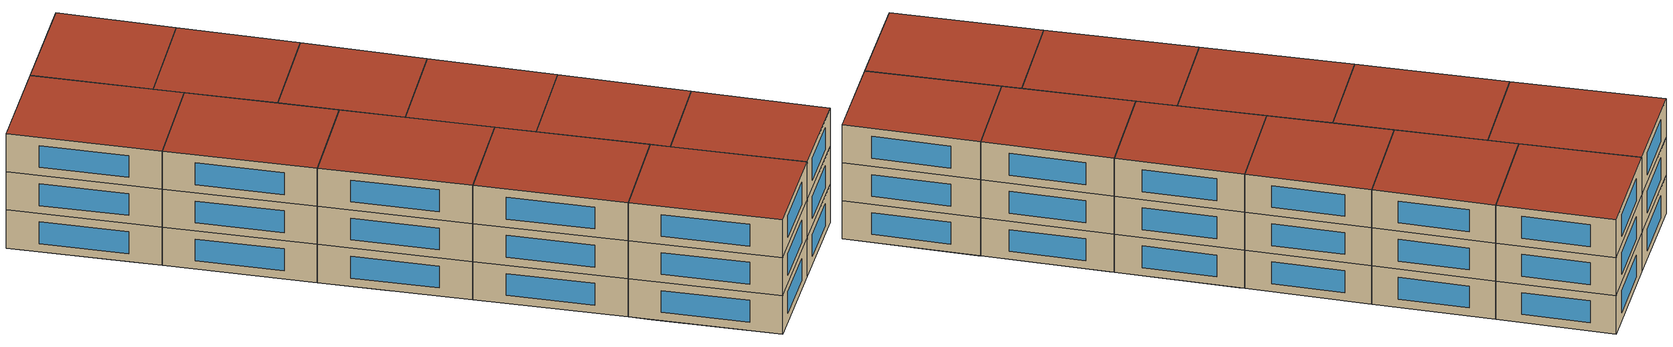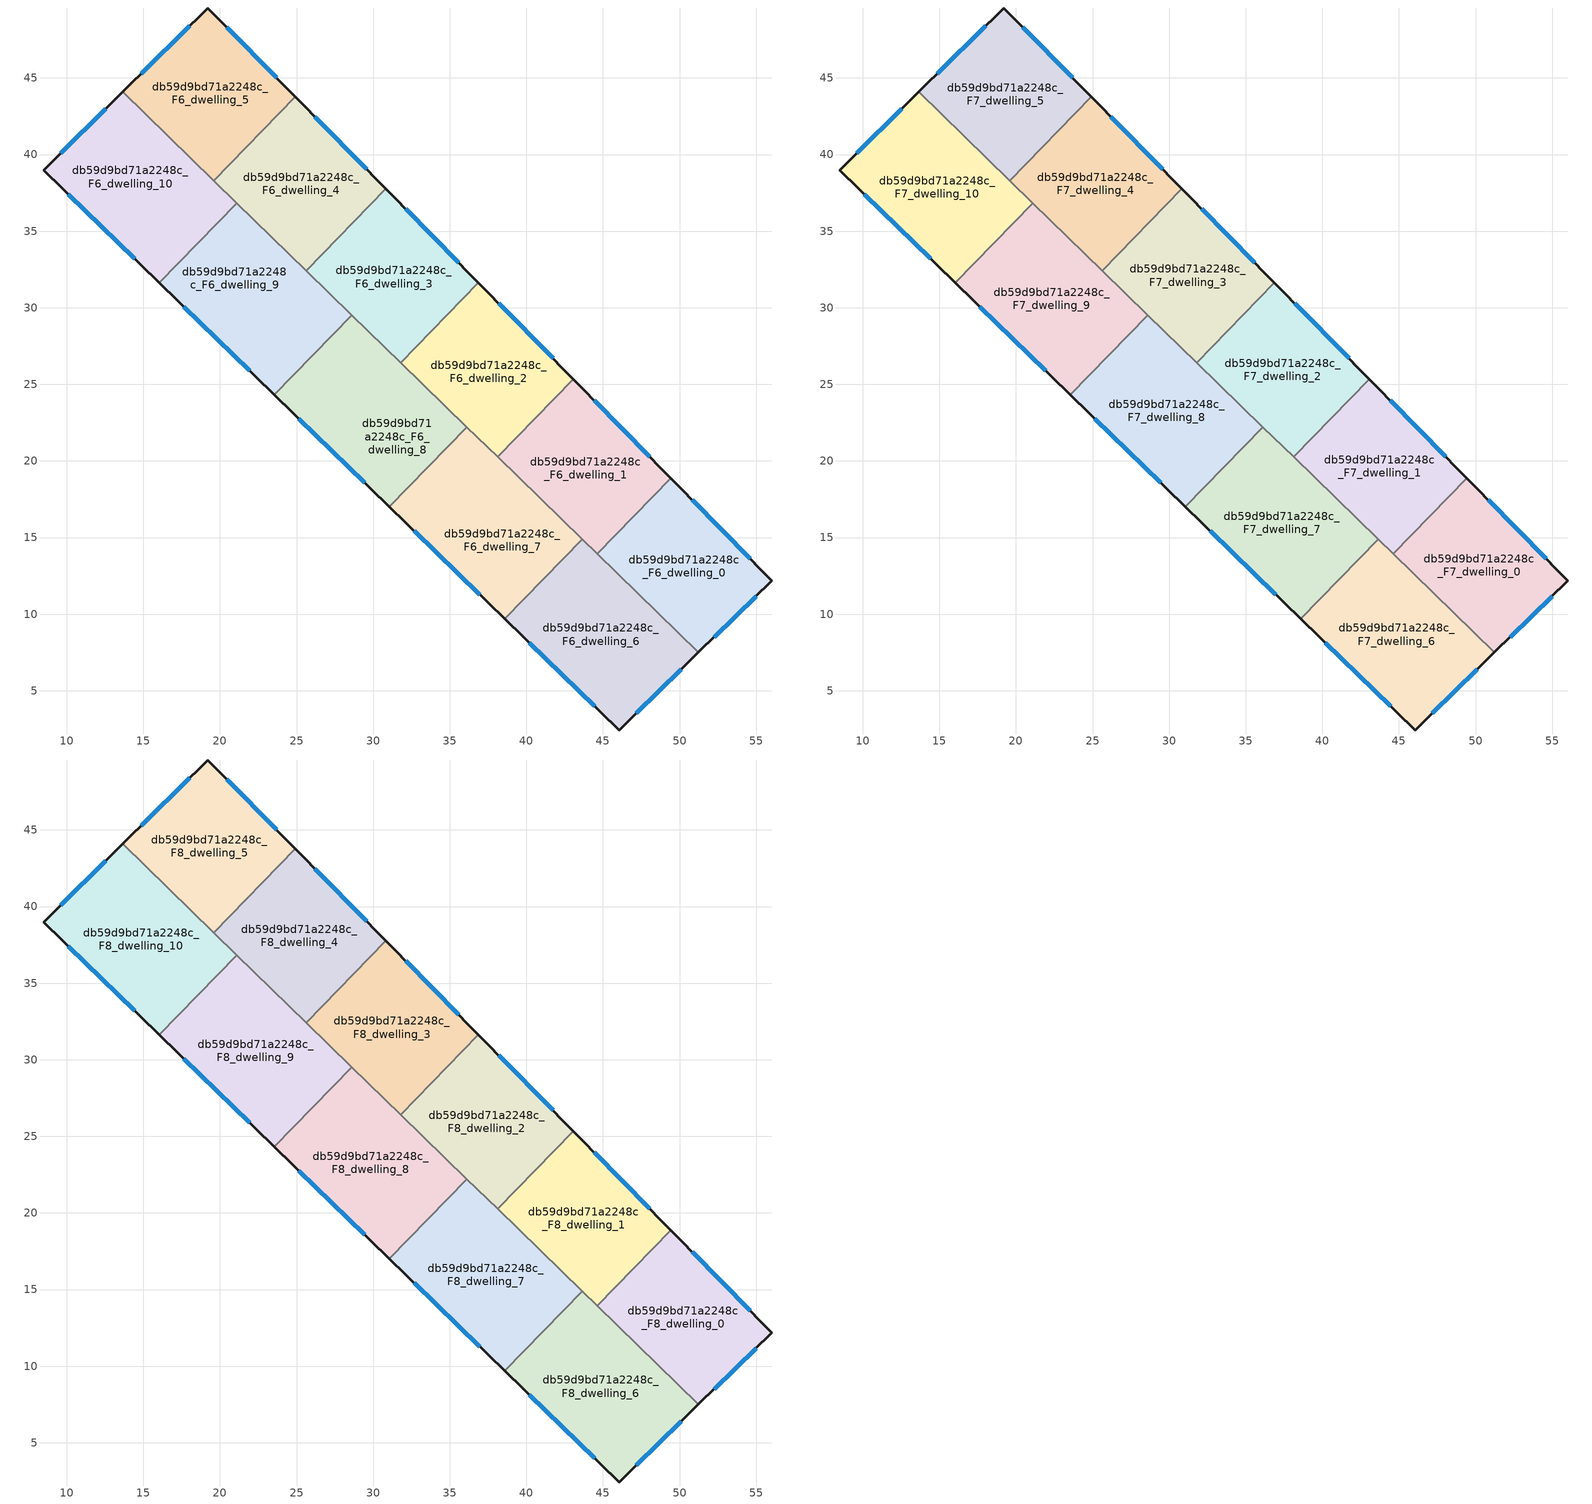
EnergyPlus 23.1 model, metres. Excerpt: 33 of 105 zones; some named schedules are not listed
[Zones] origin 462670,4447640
db59d9bd71a2248c_F6_dwelling_0
 floor to db59d9bd71a2248c_F5_dwelling_1 (EU_floor_Construction): 49.57,18.74 56.03,12.19 51.23,7.5 44.76,13.8 z18
 floor to db59d9bd71a2248c_F5_dwelling_3 (EU_floor_Construction): 49.43,18.89 49.57,18.74 44.76,13.8 44.62,13.94 z18
 wall outside (EU_wall_Construction): 51.23,7.5 56.03,12.19 49.43,18.89 z18:21
 wall to db59d9bd71a2248c_F6_dwelling_1 (EU_wall_Construction): 49.43,18.89 44.62,13.94 z18:21
 wall to db59d9bd71a2248c_F6_dwelling_6 (EU_wall_Construction): 44.62,13.94 51.23,7.5 z18:21
 window (EU_Window_Construction): 52.26,8.5 55,11.19 / 54.62,13.62 50.85,17.45 z18.64:20.36
db59d9bd71a2248c_F6_dwelling_1
 floor to db59d9bd71a2248c_F5_dwelling_3 (EU_floor_Construction): 43.32,25.09 49.43,18.89 44.62,13.94 38.38,20.02 z18
 floor to db59d9bd71a2248c_F5_dwelling_5 (EU_floor_Construction): 43.07,25.34 43.32,25.09 38.38,20.02 38.13,20.26 z18
 wall outside (EU_wall_Construction): 49.43,18.89 43.07,25.34 z18:21
 wall to db59d9bd71a2248c_F6_dwelling_2 (EU_wall_Construction): 43.07,25.34 38.13,20.26 z18:21
 wall to db59d9bd71a2248c_F6_dwelling_7 (EU_wall_Construction): 38.13,20.26 43.64,14.89 z18:21
 wall to db59d9bd71a2248c_F6_dwelling_6 (EU_wall_Construction): 43.64,14.89 44.62,13.94 z18:21
 window (EU_Window_Construction): 48.07,20.27 44.44,23.96 z18.64:20.36
db59d9bd71a2248c_F6_dwelling_10
 floor to db59d9bd71a2248c_F5_dwelling_10 (EU_floor_Construction): 19.73,38.18 14.66,32.97 8.49,38.97 13.67,44.09 z18
 floor to db59d9bd71a2248c_F5_dwelling_8 (EU_floor_Construction): 21.11,36.83 16.04,31.63 14.66,32.97 19.73,38.18 z18
 wall outside (EU_wall_Construction): 13.67,44.09 8.49,38.97 16.04,31.63 z18:21
 wall to db59d9bd71a2248c_F6_dwelling_9 (EU_wall_Construction): 16.04,31.63 21.11,36.83 z18:21
 wall to db59d9bd71a2248c_F6_dwelling_5 (EU_wall_Construction): 19.61,38.3 13.67,44.09 z18:21
 wall to db59d9bd71a2248c_F6_dwelling_4 (EU_wall_Construction): 21.11,36.84 19.61,38.3 z18:21
 window (EU_Window_Construction): 10.11,37.4 14.43,33.2 / 12.56,42.99 9.6,40.07 z18.64:20.36
db59d9bd71a2248c_F6_dwelling_2
 floor to db59d9bd71a2248c_F5_dwelling_5 (EU_floor_Construction): 37.15,31.35 43.07,25.34 38.13,20.26 32.09,26.15 z18
 floor adiabatic (EU_floor_Construction): 36.88,31.63 37.15,31.35 32.09,26.15 31.8,26.42 z18
 wall outside (EU_wall_Construction): 43.07,25.34 36.88,31.63 z18:21
 wall to db59d9bd71a2248c_F6_dwelling_3 (EU_wall_Construction): 36.88,31.63 31.8,26.42 z18:21
 wall to db59d9bd71a2248c_F6_dwelling_8 (EU_wall_Construction): 31.8,26.42 36.13,22.21 z18:21
 wall to db59d9bd71a2248c_F6_dwelling_7 (EU_wall_Construction): 36.13,22.21 38.13,20.26 z18:21
 window (EU_Window_Construction): 41.75,26.69 38.2,30.29 z18.64:20.36
db59d9bd71a2248c_F6_dwelling_3
 floor to db59d9bd71a2248c_F5_dwelling_7 (EU_floor_Construction): 31.07,37.53 36.88,31.63 31.84,26.46 25.91,32.24 z18
 floor to db59d9bd71a2248c_F5_dwelling_8 (EU_floor_Construction): 25.97,32.3 25.87,32.2 25.63,32.43 25.73,32.53 z18
 floor adiabatic (EU_floor_Construction): 31.07,37.53 25.91,32.24 31.84,26.46 31.8,26.42 25.87,32.2 25.97,32.3 25.73,32.53 30.83,37.77 z18
 wall outside (EU_wall_Construction): 36.88,31.63 30.83,37.77 z18:21
 wall to db59d9bd71a2248c_F6_dwelling_4 (EU_wall_Construction): 30.83,37.77 25.63,32.43 z18:21
 wall to db59d9bd71a2248c_F6_dwelling_9 (EU_wall_Construction): 25.63,32.43 28.62,29.53 z18:21
 wall to db59d9bd71a2248c_F6_dwelling_8 (EU_wall_Construction): 28.62,29.53 31.8,26.42 z18:21
 window (EU_Window_Construction): 35.58,32.95 32.13,36.46 z18.64:20.36
db59d9bd71a2248c_F6_dwelling_4
 floor to db59d9bd71a2248c_F5_dwelling_9 (EU_floor_Construction): 25.05,43.64 30.83,37.77 25.73,32.53 19.83,38.28 z18
 floor to db59d9bd71a2248c_F5_dwelling_11 (EU_floor_Construction): 24.93,43.76 25.05,43.64 19.84,38.29 19.72,38.41 z18
 floor to db59d9bd71a2248c_F5_dwelling_10 (EU_floor_Construction): 19.84,38.29 19.83,38.27 19.73,38.18 19.61,38.3 19.72,38.41 z18
 floor to db59d9bd71a2248c_F5_dwelling_8 (EU_floor_Construction): 25.73,32.53 25.63,32.43 19.73,38.18 19.83,38.27 z18
 wall outside (EU_wall_Construction): 30.83,37.77 24.93,43.76 z18:21
 wall to db59d9bd71a2248c_F6_dwelling_5 (EU_wall_Construction): 24.93,43.76 19.61,38.3 z18:21
 wall to db59d9bd71a2248c_F6_dwelling_9 (EU_wall_Construction): 21.11,36.84 25.63,32.43 z18:21
 window (EU_Window_Construction): 29.57,39.05 26.19,42.48 z18.64:20.36
db59d9bd71a2248c_F6_dwelling_5
 floor to db59d9bd71a2248c_F5_dwelling_11 (EU_floor_Construction): 19.21,49.57 24.93,43.76 19.72,38.41 13.78,44.2 z18
 floor to db59d9bd71a2248c_F5_dwelling_10 (EU_floor_Construction): 19.72,38.41 19.61,38.3 13.67,44.09 13.78,44.2 z18
 wall outside (EU_wall_Construction): 24.93,43.76 19.21,49.57 13.67,44.09 z18:21
 window (EU_Window_Construction): 18.02,48.39 14.85,45.26 / 23.71,45.01 20.44,48.32 z18.64:20.36
db59d9bd71a2248c_F6_dwelling_6
 floor to db59d9bd71a2248c_F5_dwelling_2 (EU_floor_Construction): 44.67,13.71 39.71,8.61 38.59,9.7 43.55,14.8 z18
 floor to db59d9bd71a2248c_F5_dwelling_3 (EU_floor_Construction): 44.76,13.8 44.67,13.71 43.55,14.8 43.64,14.89 z18
 floor adiabatic (EU_floor_Construction): 44.76,13.8 43.64,14.89 51.23,7.5 46.05,2.44 39.71,8.61 z18
 wall outside (EU_wall_Construction): 38.59,9.7 46.05,2.44 51.23,7.5 z18:21
 wall to db59d9bd71a2248c_F6_dwelling_7 (EU_wall_Construction): 43.64,14.89 38.59,9.7 z18:21
 window (EU_Window_Construction): 47.16,3.52 50.12,6.42 / 40.19,8.15 44.45,3.99 z18.64:20.36
db59d9bd71a2248c_F6_dwelling_7
 floor to db59d9bd71a2248c_F5_dwelling_2 (EU_floor_Construction): 43.55,14.8 38.59,9.7 33.32,14.82 38.29,19.92 z18
 floor to db59d9bd71a2248c_F5_dwelling_4 (EU_floor_Construction): 38.35,19.99 33.32,14.82 31.07,17.02 36.1,22.18 z18
 floor to db59d9bd71a2248c_F5_dwelling_3 (EU_floor_Construction): 43.64,14.89 43.55,14.8 38.29,19.92 38.38,20.02 z18
 floor to db59d9bd71a2248c_F5_dwelling_5 (EU_floor_Construction): 38.38,20.02 38.35,19.99 36.1,22.18 36.13,22.21 z18
 wall outside (EU_wall_Construction): 31.07,17.02 38.59,9.7 z18:21
 wall to db59d9bd71a2248c_F6_dwelling_8 (EU_wall_Construction): 36.13,22.21 31.07,17.02 z18:21
 window (EU_Window_Construction): 32.68,15.45 36.98,11.27 z18.64:20.36
db59d9bd71a2248c_F6_dwelling_8
 floor to db59d9bd71a2248c_F5_dwelling_6 (EU_floor_Construction): 32.09,26.15 27.02,20.95 23.55,24.33 28.62,29.53 z18
 floor adiabatic (EU_floor_Construction): 36.13,22.21 31.07,17.02 23.55,24.33 27.02,20.95 32.09,26.15 z18
 wall outside (EU_wall_Construction): 23.55,24.33 31.07,17.02 z18:21
 wall to db59d9bd71a2248c_F6_dwelling_9 (EU_wall_Construction): 28.62,29.53 23.55,24.33 z18:21
 window (EU_Window_Construction): 25.16,22.76 29.46,18.58 z18.64:20.36
db59d9bd71a2248c_F6_dwelling_9
 floor to db59d9bd71a2248c_F5_dwelling_8 (EU_floor_Construction): 25.87,32.2 20.8,27 16.04,31.63 21.11,36.83 z18
 floor to db59d9bd71a2248c_F5_dwelling_6 (EU_floor_Construction): 28.62,29.53 23.55,24.33 20.8,27 25.87,32.2 z18
 wall outside (EU_wall_Construction): 16.04,31.63 23.55,24.33 z18:21
 window (EU_Window_Construction): 17.65,30.07 21.94,25.89 z18.64:20.36
db59d9bd71a2248c_F7_dwelling_0
 floor to db59d9bd71a2248c_F6_dwelling_0 (EU_floor_Construction): 49.43,18.89 56.03,12.19 51.23,7.5 44.62,13.94 z21
 wall outside (EU_wall_Construction): 51.23,7.5 56.03,12.19 49.43,18.89 z21:24
 wall to db59d9bd71a2248c_F7_dwelling_1 (EU_wall_Construction): 49.43,18.89 44.62,13.94 z21:24
 wall to db59d9bd71a2248c_F7_dwelling_6 (EU_wall_Construction): 44.62,13.94 51.23,7.5 z21:24
 window (EU_Window_Construction): 52.26,8.5 55,11.19 / 54.62,13.62 50.85,17.45 z21.64:23.36
db59d9bd71a2248c_F7_dwelling_1
 floor to db59d9bd71a2248c_F6_dwelling_1 (EU_floor_Construction): 43.07,25.34 49.43,18.89 44.62,13.94 38.13,20.26 z21
 wall outside (EU_wall_Construction): 49.43,18.89 43.07,25.34 z21:24
 wall to db59d9bd71a2248c_F7_dwelling_2 (EU_wall_Construction): 43.07,25.34 38.13,20.26 z21:24
 wall to db59d9bd71a2248c_F7_dwelling_7 (EU_wall_Construction): 38.13,20.26 43.64,14.89 z21:24
 wall to db59d9bd71a2248c_F7_dwelling_6 (EU_wall_Construction): 43.64,14.89 44.62,13.94 z21:24
 window (EU_Window_Construction): 48.07,20.27 44.44,23.96 z21.64:23.36
db59d9bd71a2248c_F7_dwelling_10
 floor to db59d9bd71a2248c_F6_dwelling_10 (EU_floor_Construction): 21.11,36.83 16.04,31.63 8.49,38.97 13.67,44.09 z21
 wall outside (EU_wall_Construction): 13.67,44.09 8.49,38.97 16.04,31.63 z21:24
 wall to db59d9bd71a2248c_F7_dwelling_9 (EU_wall_Construction): 16.04,31.63 21.11,36.83 z21:24
 wall to db59d9bd71a2248c_F7_dwelling_5 (EU_wall_Construction): 19.61,38.3 13.67,44.09 z21:24
 wall to db59d9bd71a2248c_F7_dwelling_4 (EU_wall_Construction): 21.11,36.84 19.61,38.3 z21:24
 window (EU_Window_Construction): 10.11,37.4 14.43,33.2 / 12.56,42.99 9.6,40.07 z21.64:23.36
db59d9bd71a2248c_F7_dwelling_2
 floor to db59d9bd71a2248c_F6_dwelling_2 (EU_floor_Construction): 36.88,31.63 43.07,25.34 38.13,20.26 31.8,26.42 z21
 wall outside (EU_wall_Construction): 43.07,25.34 36.88,31.63 z21:24
 wall to db59d9bd71a2248c_F7_dwelling_3 (EU_wall_Construction): 36.88,31.63 31.8,26.42 z21:24
 wall to db59d9bd71a2248c_F7_dwelling_8 (EU_wall_Construction): 31.8,26.42 36.13,22.21 z21:24
 wall to db59d9bd71a2248c_F7_dwelling_7 (EU_wall_Construction): 36.13,22.21 38.13,20.26 z21:24
 window (EU_Window_Construction): 41.75,26.69 38.2,30.29 z21.64:23.36
db59d9bd71a2248c_F7_dwelling_3
 floor to db59d9bd71a2248c_F6_dwelling_3 (EU_floor_Construction): 30.83,37.77 36.88,31.63 31.8,26.42 25.63,32.43 z21
 wall outside (EU_wall_Construction): 36.88,31.63 30.83,37.77 z21:24
 wall to db59d9bd71a2248c_F7_dwelling_4 (EU_wall_Construction): 30.83,37.77 25.63,32.43 z21:24
 wall to db59d9bd71a2248c_F7_dwelling_9 (EU_wall_Construction): 25.63,32.43 28.62,29.53 z21:24
 wall to db59d9bd71a2248c_F7_dwelling_8 (EU_wall_Construction): 28.62,29.53 31.8,26.42 z21:24
 window (EU_Window_Construction): 35.58,32.95 32.13,36.46 z21.64:23.36
db59d9bd71a2248c_F7_dwelling_4
 floor to db59d9bd71a2248c_F6_dwelling_4 (EU_floor_Construction): 24.93,43.76 30.83,37.77 25.63,32.43 19.61,38.3 z21
 wall outside (EU_wall_Construction): 30.83,37.77 24.93,43.76 z21:24
 wall to db59d9bd71a2248c_F7_dwelling_5 (EU_wall_Construction): 24.93,43.76 19.61,38.3 z21:24
 wall to db59d9bd71a2248c_F7_dwelling_9 (EU_wall_Construction): 21.11,36.84 25.63,32.43 z21:24
 window (EU_Window_Construction): 29.57,39.05 26.19,42.48 z21.64:23.36
db59d9bd71a2248c_F7_dwelling_5
 floor to db59d9bd71a2248c_F6_dwelling_5 (EU_floor_Construction): 19.21,49.57 24.93,43.76 19.61,38.3 13.67,44.09 z21
 wall outside (EU_wall_Construction): 24.93,43.76 19.21,49.57 13.67,44.09 z21:24
 window (EU_Window_Construction): 18.02,48.39 14.85,45.26 / 23.71,45.01 20.44,48.32 z21.64:23.36
db59d9bd71a2248c_F7_dwelling_6
 floor to db59d9bd71a2248c_F6_dwelling_6 (EU_floor_Construction): 51.23,7.5 46.05,2.44 38.59,9.7 43.64,14.89 z21
 wall outside (EU_wall_Construction): 38.59,9.7 46.05,2.44 51.23,7.5 z21:24
 wall to db59d9bd71a2248c_F7_dwelling_7 (EU_wall_Construction): 43.64,14.89 38.59,9.7 z21:24
 window (EU_Window_Construction): 47.16,3.52 50.12,6.42 / 40.19,8.15 44.45,3.99 z21.64:23.36
db59d9bd71a2248c_F7_dwelling_7
 floor to db59d9bd71a2248c_F6_dwelling_7 (EU_floor_Construction): 43.64,14.89 38.59,9.7 31.07,17.02 36.13,22.21 z21
 wall outside (EU_wall_Construction): 31.07,17.02 38.59,9.7 z21:24
 wall to db59d9bd71a2248c_F7_dwelling_8 (EU_wall_Construction): 36.13,22.21 31.07,17.02 z21:24
 window (EU_Window_Construction): 32.68,15.45 36.98,11.27 z21.64:23.36
db59d9bd71a2248c_F7_dwelling_8
 floor to db59d9bd71a2248c_F6_dwelling_8 (EU_floor_Construction): 36.13,22.21 31.07,17.02 23.55,24.33 28.62,29.53 z21
 wall outside (EU_wall_Construction): 23.55,24.33 31.07,17.02 z21:24
 wall to db59d9bd71a2248c_F7_dwelling_9 (EU_wall_Construction): 28.62,29.53 23.55,24.33 z21:24
 window (EU_Window_Construction): 25.16,22.76 29.46,18.58 z21.64:23.36
db59d9bd71a2248c_F7_dwelling_9
 floor to db59d9bd71a2248c_F6_dwelling_9 (EU_floor_Construction): 28.62,29.53 23.55,24.33 16.04,31.63 21.11,36.83 z21
 wall outside (EU_wall_Construction): 16.04,31.63 23.55,24.33 z21:24
 window (EU_Window_Construction): 17.65,30.07 21.94,25.89 z21.64:23.36
db59d9bd71a2248c_F8_dwelling_0
 floor to db59d9bd71a2248c_F7_dwelling_0 (EU_floor_Construction): 49.43,18.89 56.03,12.19 51.23,7.5 44.62,13.94 z24
 wall outside (EU_wall_Construction): 51.23,7.5 56.03,12.19 49.43,18.89 z24:27
 wall to db59d9bd71a2248c_F8_dwelling_1 (EU_wall_Construction): 49.43,18.89 44.62,13.94 z24:27
 wall to db59d9bd71a2248c_F8_dwelling_6 (EU_wall_Construction): 44.62,13.94 51.23,7.5 z24:27
 window (EU_Window_Construction): 52.26,8.5 55,11.19 / 54.62,13.62 50.85,17.45 z24.64:26.36
 roof outside (EU_roof_Construction): 56.03,12.19 49.43,18.89 44.62,13.94 51.23,7.5 z27
db59d9bd71a2248c_F8_dwelling_1
 floor to db59d9bd71a2248c_F7_dwelling_1 (EU_floor_Construction): 43.07,25.34 49.43,18.89 44.62,13.94 38.13,20.26 z24
 wall outside (EU_wall_Construction): 49.43,18.89 43.07,25.34 z24:27
 wall to db59d9bd71a2248c_F8_dwelling_2 (EU_wall_Construction): 43.07,25.34 38.13,20.26 z24:27
 wall to db59d9bd71a2248c_F8_dwelling_7 (EU_wall_Construction): 38.13,20.26 43.64,14.89 z24:27
 wall to db59d9bd71a2248c_F8_dwelling_6 (EU_wall_Construction): 43.64,14.89 44.62,13.94 z24:27
 window (EU_Window_Construction): 48.07,20.27 44.44,23.96 z24.64:26.36
 roof outside (EU_roof_Construction): 44.62,13.94 49.43,18.89 43.07,25.34 38.13,20.26 z27
db59d9bd71a2248c_F8_dwelling_10
 floor to db59d9bd71a2248c_F7_dwelling_10 (EU_floor_Construction): 21.11,36.83 16.04,31.63 8.49,38.97 13.67,44.09 z24
 wall outside (EU_wall_Construction): 13.67,44.09 8.49,38.97 16.04,31.63 z24:27
 wall to db59d9bd71a2248c_F8_dwelling_9 (EU_wall_Construction): 16.04,31.63 21.11,36.83 z24:27
 wall to db59d9bd71a2248c_F8_dwelling_5 (EU_wall_Construction): 19.61,38.3 13.67,44.09 z24:27
 wall to db59d9bd71a2248c_F8_dwelling_4 (EU_wall_Construction): 21.11,36.84 19.61,38.3 z24:27
 window (EU_Window_Construction): 10.11,37.4 14.43,33.2 / 12.56,42.99 9.6,40.07 z24.64:26.36
 roof outside (EU_roof_Construction): 16.04,31.63 21.11,36.83 13.67,44.09 8.49,38.97 z27
db59d9bd71a2248c_F8_dwelling_2
 floor to db59d9bd71a2248c_F7_dwelling_2 (EU_floor_Construction): 36.88,31.63 43.07,25.34 38.13,20.26 31.8,26.42 z24
 wall outside (EU_wall_Construction): 43.07,25.34 36.88,31.63 z24:27
 wall to db59d9bd71a2248c_F8_dwelling_3 (EU_wall_Construction): 36.88,31.63 31.8,26.42 z24:27
 wall to db59d9bd71a2248c_F8_dwelling_8 (EU_wall_Construction): 31.8,26.42 36.13,22.21 z24:27
 wall to db59d9bd71a2248c_F8_dwelling_7 (EU_wall_Construction): 36.13,22.21 38.13,20.26 z24:27
 window (EU_Window_Construction): 41.75,26.69 38.2,30.29 z24.64:26.36
 roof outside (EU_roof_Construction): 38.13,20.26 43.07,25.34 36.88,31.63 31.8,26.42 z27
db59d9bd71a2248c_F8_dwelling_3
 floor to db59d9bd71a2248c_F7_dwelling_3 (EU_floor_Construction): 30.83,37.77 36.88,31.63 31.8,26.42 25.63,32.43 z24
 wall outside (EU_wall_Construction): 36.88,31.63 30.83,37.77 z24:27
 wall to db59d9bd71a2248c_F8_dwelling_4 (EU_wall_Construction): 30.83,37.77 25.63,32.43 z24:27
 wall to db59d9bd71a2248c_F8_dwelling_9 (EU_wall_Construction): 25.63,32.43 28.62,29.53 z24:27
 wall to db59d9bd71a2248c_F8_dwelling_8 (EU_wall_Construction): 28.62,29.53 31.8,26.42 z24:27
 window (EU_Window_Construction): 35.58,32.95 32.13,36.46 z24.64:26.36
 roof outside (EU_roof_Construction): 31.8,26.42 36.88,31.63 30.83,37.77 25.63,32.43 z27
db59d9bd71a2248c_F8_dwelling_4
 floor to db59d9bd71a2248c_F7_dwelling_4 (EU_floor_Construction): 24.93,43.76 30.83,37.77 25.63,32.43 19.61,38.3 z24
 wall outside (EU_wall_Construction): 30.83,37.77 24.93,43.76 z24:27
 wall to db59d9bd71a2248c_F8_dwelling_5 (EU_wall_Construction): 24.93,43.76 19.61,38.3 z24:27
 wall to db59d9bd71a2248c_F8_dwelling_9 (EU_wall_Construction): 21.11,36.84 25.63,32.43 z24:27
 window (EU_Window_Construction): 29.57,39.05 26.19,42.48 z24.64:26.36
 roof outside (EU_roof_Construction): 25.63,32.43 30.83,37.77 24.93,43.76 19.61,38.3 z27
db59d9bd71a2248c_F8_dwelling_5
 floor to db59d9bd71a2248c_F7_dwelling_5 (EU_floor_Construction): 19.21,49.57 24.93,43.76 19.61,38.3 13.67,44.09 z24
 wall outside (EU_wall_Construction): 24.93,43.76 19.21,49.57 13.67,44.09 z24:27
 window (EU_Window_Construction): 18.02,48.39 14.85,45.26 / 23.71,45.01 20.44,48.32 z24.64:26.36
 roof outside (EU_roof_Construction): 19.61,38.3 24.93,43.76 19.21,49.57 13.67,44.09 z27
db59d9bd71a2248c_F8_dwelling_6
 floor to db59d9bd71a2248c_F7_dwelling_6 (EU_floor_Construction): 51.23,7.5 46.05,2.44 38.59,9.7 43.64,14.89 z24
 wall outside (EU_wall_Construction): 38.59,9.7 46.05,2.44 51.23,7.5 z24:27
 wall to db59d9bd71a2248c_F8_dwelling_7 (EU_wall_Construction): 43.64,14.89 38.59,9.7 z24:27
 window (EU_Window_Construction): 47.16,3.52 50.12,6.42 / 40.19,8.15 44.45,3.99 z24.64:26.36
 roof outside (EU_roof_Construction): 51.23,7.5 43.64,14.89 38.59,9.7 46.05,2.44 z27
db59d9bd71a2248c_F8_dwelling_7
 floor to db59d9bd71a2248c_F7_dwelling_7 (EU_floor_Construction): 43.64,14.89 38.59,9.7 31.07,17.02 36.13,22.21 z24
 wall outside (EU_wall_Construction): 31.07,17.02 38.59,9.7 z24:27
 wall to db59d9bd71a2248c_F8_dwelling_8 (EU_wall_Construction): 36.13,22.21 31.07,17.02 z24:27
 window (EU_Window_Construction): 32.68,15.45 36.98,11.27 z24.64:26.36
 roof outside (EU_roof_Construction): 38.59,9.7 43.64,14.89 36.13,22.21 31.07,17.02 z27
db59d9bd71a2248c_F8_dwelling_8
 floor to db59d9bd71a2248c_F7_dwelling_8 (EU_floor_Construction): 36.13,22.21 31.07,17.02 23.55,24.33 28.62,29.53 z24
 wall outside (EU_wall_Construction): 23.55,24.33 31.07,17.02 z24:27
 wall to db59d9bd71a2248c_F8_dwelling_9 (EU_wall_Construction): 28.62,29.53 23.55,24.33 z24:27
 window (EU_Window_Construction): 25.16,22.76 29.46,18.58 z24.64:26.36
 roof outside (EU_roof_Construction): 31.07,17.02 36.13,22.21 28.62,29.53 23.55,24.33 z27
db59d9bd71a2248c_F8_dwelling_9
 floor to db59d9bd71a2248c_F7_dwelling_9 (EU_floor_Construction): 28.62,29.53 23.55,24.33 16.04,31.63 21.11,36.83 z24
 wall outside (EU_wall_Construction): 16.04,31.63 23.55,24.33 z24:27
 window (EU_Window_Construction): 17.65,30.07 21.94,25.89 z24.64:26.36
 roof outside (EU_roof_Construction): 23.55,24.33 28.62,29.53 21.11,36.83 16.04,31.63 z27
[Building]
EU S2 Campaign: North Axis=0; Terrain=City; Solar Distribution=FullExterior
[Site:Location]
Yerevan-Zvartnots.Intl.AP: Latitude=40.15; Longitude=44.383; Time Zone=4; Elevation=854
[SizingPeriod:WeatherFileDays]
AnnualSizingPeriod: Begin Month=1; Begin Day of Month=1; End Month=12; End Day of Month=31; Day of Week for Start Day=Monday; Use Weather File Daylight Saving Period=No; Use Weather File Rain and Snow Indicators=No
[MATERIAL]
EU_InternalMass_Material: Roughness=MediumRough; Thickness=0.1; Conductivity=1; Density=1800; Specific Heat=900; Thermal Absorptance=0.9; Solar Absorptance=0.7; Visible Absorptance=0.7
[MATERIAL:NOMASS] Roughness=MediumRough; Thermal Absorptance=0.9; Solar Absorptance=0.7; Visible Absorptance=0.7
Name | Thermal Resistance
EU_wall_NoMass | 1.05043
EU_roof_NoMass | 1.45357
EU_floor_NoMass | 0.478065
[WINDOWMATERIAL:SIMPLEGLAZINGSYSTEM]
EU_Window_SimpleGlazing: UFactor=2.5566; Solar Heat Gain Coefficient=0.75; Visible Transmittance=0.75
[CONSTRUCTION]
EU_wall_Construction: EU_wall_NoMass
EU_roof_Construction: EU_roof_NoMass
EU_floor_Construction: EU_floor_NoMass
EU_Window_Construction: EU_Window_SimpleGlazing
EU_InternalMass_Construction: EU_InternalMass_Material
[ZONE] Type=1; Multiplier=1; Ceiling Height=autocalculate; Floor Area=autocalculate; Part of Total Floor Area=Yes
Name | Volume
db59d9bd71a2248c_F6_dwelling_0; db59d9bd71a2248c_F7_dwelling_0; db59d9bd71a2248c_F8_dwelling_0 | 190.195
db59d9bd71a2248c_F6_dwelling_1; db59d9bd71a2248c_F7_dwelling_1; db59d9bd71a2248c_F8_dwelling_1; db59d9bd71a2248c_F6_dwelling_5; db59d9bd71a2248c_F7_dwelling_5; db59d9bd71a2248c_F8_dwelling_5 | 190.173
db59d9bd71a2248c_F6_dwelling_10; db59d9bd71a2248c_F7_dwelling_10; db59d9bd71a2248c_F8_dwelling_10 | 228.222
db59d9bd71a2248c_F6_dwelling_2; db59d9bd71a2248c_F7_dwelling_2; db59d9bd71a2248c_F8_dwelling_2 | 190.168
db59d9bd71a2248c_F6_dwelling_3; db59d9bd71a2248c_F7_dwelling_3; db59d9bd71a2248c_F8_dwelling_3 | 190.184
db59d9bd71a2248c_F6_dwelling_4; db59d9bd71a2248c_F7_dwelling_4; db59d9bd71a2248c_F8_dwelling_4 | 190.176
db59d9bd71a2248c_F6_dwelling_6; db59d9bd71a2248c_F7_dwelling_6; db59d9bd71a2248c_F8_dwelling_6 | 228.208
db59d9bd71a2248c_F6_dwelling_7; db59d9bd71a2248c_F7_dwelling_7; db59d9bd71a2248c_F8_dwelling_7 | 228.209
db59d9bd71a2248c_F6_dwelling_8; db59d9bd71a2248c_F7_dwelling_8; db59d9bd71a2248c_F8_dwelling_8 | 228.183
db59d9bd71a2248c_F6_dwelling_9; db59d9bd71a2248c_F7_dwelling_9; db59d9bd71a2248c_F8_dwelling_9 | 228.204
[INTERNALMASS] Construction=EU_InternalMass_Construction
Name | Zone or ZoneList | Surface Area
db59d9bd71a2248c_F6_dwelling_0_EU_InternalMass | db59d9bd71a2248c_F6_dwelling_0 | 63.3983
db59d9bd71a2248c_F6_dwelling_1_EU_InternalMass | db59d9bd71a2248c_F6_dwelling_1 | 63.391
db59d9bd71a2248c_F6_dwelling_2_EU_InternalMass | db59d9bd71a2248c_F6_dwelling_2 | 63.3893
db59d9bd71a2248c_F6_dwelling_3_EU_InternalMass | db59d9bd71a2248c_F6_dwelling_3 | 63.3945
db59d9bd71a2248c_F6_dwelling_4_EU_InternalMass | db59d9bd71a2248c_F6_dwelling_4 | 63.3921
db59d9bd71a2248c_F6_dwelling_5_EU_InternalMass | db59d9bd71a2248c_F6_dwelling_5 | 63.3909
db59d9bd71a2248c_F6_dwelling_6_EU_InternalMass | db59d9bd71a2248c_F6_dwelling_6 | 76.0693
db59d9bd71a2248c_F6_dwelling_7_EU_InternalMass | db59d9bd71a2248c_F6_dwelling_7 | 76.0696
db59d9bd71a2248c_F6_dwelling_8_EU_InternalMass | db59d9bd71a2248c_F6_dwelling_8 | 76.0607
db59d9bd71a2248c_F6_dwelling_9_EU_InternalMass | db59d9bd71a2248c_F6_dwelling_9 | 76.068
db59d9bd71a2248c_F6_dwelling_10_EU_InternalMass | db59d9bd71a2248c_F6_dwelling_10 | 76.0739
db59d9bd71a2248c_F7_dwelling_0_EU_InternalMass | db59d9bd71a2248c_F7_dwelling_0 | 63.3983
db59d9bd71a2248c_F7_dwelling_1_EU_InternalMass | db59d9bd71a2248c_F7_dwelling_1 | 63.391
db59d9bd71a2248c_F7_dwelling_2_EU_InternalMass | db59d9bd71a2248c_F7_dwelling_2 | 63.3893
db59d9bd71a2248c_F7_dwelling_3_EU_InternalMass | db59d9bd71a2248c_F7_dwelling_3 | 63.3945
db59d9bd71a2248c_F7_dwelling_4_EU_InternalMass | db59d9bd71a2248c_F7_dwelling_4 | 63.3921
db59d9bd71a2248c_F7_dwelling_5_EU_InternalMass | db59d9bd71a2248c_F7_dwelling_5 | 63.3909
db59d9bd71a2248c_F7_dwelling_6_EU_InternalMass | db59d9bd71a2248c_F7_dwelling_6 | 76.0693
db59d9bd71a2248c_F7_dwelling_7_EU_InternalMass | db59d9bd71a2248c_F7_dwelling_7 | 76.0696
db59d9bd71a2248c_F7_dwelling_8_EU_InternalMass | db59d9bd71a2248c_F7_dwelling_8 | 76.0607
db59d9bd71a2248c_F7_dwelling_9_EU_InternalMass | db59d9bd71a2248c_F7_dwelling_9 | 76.068
db59d9bd71a2248c_F7_dwelling_10_EU_InternalMass | db59d9bd71a2248c_F7_dwelling_10 | 76.0739
db59d9bd71a2248c_F8_dwelling_0_EU_InternalMass | db59d9bd71a2248c_F8_dwelling_0 | 63.3983
db59d9bd71a2248c_F8_dwelling_1_EU_InternalMass | db59d9bd71a2248c_F8_dwelling_1 | 63.391
db59d9bd71a2248c_F8_dwelling_2_EU_InternalMass | db59d9bd71a2248c_F8_dwelling_2 | 63.3893
db59d9bd71a2248c_F8_dwelling_3_EU_InternalMass | db59d9bd71a2248c_F8_dwelling_3 | 63.3945
db59d9bd71a2248c_F8_dwelling_4_EU_InternalMass | db59d9bd71a2248c_F8_dwelling_4 | 63.3921
db59d9bd71a2248c_F8_dwelling_5_EU_InternalMass | db59d9bd71a2248c_F8_dwelling_5 | 63.3909
db59d9bd71a2248c_F8_dwelling_6_EU_InternalMass | db59d9bd71a2248c_F8_dwelling_6 | 76.0693
db59d9bd71a2248c_F8_dwelling_7_EU_InternalMass | db59d9bd71a2248c_F8_dwelling_7 | 76.0696
db59d9bd71a2248c_F8_dwelling_8_EU_InternalMass | db59d9bd71a2248c_F8_dwelling_8 | 76.0607
db59d9bd71a2248c_F8_dwelling_9_EU_InternalMass | db59d9bd71a2248c_F8_dwelling_9 | 76.068
db59d9bd71a2248c_F8_dwelling_10_EU_InternalMass | db59d9bd71a2248c_F8_dwelling_10 | 76.0739
[OTHEREQUIPMENT] Fuel Type=Electricity; Design Level Calculation Method=Watts/Area; Power per Zone Floor Area=1; Fraction Latent=0; Fraction Radiant=0; Fraction Lost=0; Carbon Dioxide Generation Rate=0; EndUse Subcategory=EU_Step8_InternalGains
Name | Zone or ZoneList or Space or SpaceList | Schedule
EU_Step8_InternalGain_db59d9bd71a2248c_F6_dwelling_0_f000 | db59d9bd71a2248c_F6_dwelling_0 | EU_Step8_GainSchedule_db59d9bd71a2248c_F6_dwelling_0_f000
EU_Step8_InternalGain_db59d9bd71a2248c_F6_dwelling_1_f000 | db59d9bd71a2248c_F6_dwelling_1 | EU_Step8_GainSchedule_db59d9bd71a2248c_F6_dwelling_1_f000
EU_Step8_InternalGain_db59d9bd71a2248c_F6_dwelling_2_f000 | db59d9bd71a2248c_F6_dwelling_2 | EU_Step8_GainSchedule_db59d9bd71a2248c_F6_dwelling_2_f000
EU_Step8_InternalGain_db59d9bd71a2248c_F6_dwelling_3_f000 | db59d9bd71a2248c_F6_dwelling_3 | EU_Step8_GainSchedule_db59d9bd71a2248c_F6_dwelling_3_f000
EU_Step8_InternalGain_db59d9bd71a2248c_F6_dwelling_4_f000 | db59d9bd71a2248c_F6_dwelling_4 | EU_Step8_GainSchedule_db59d9bd71a2248c_F6_dwelling_4_f000
EU_Step8_InternalGain_db59d9bd71a2248c_F6_dwelling_5_f000 | db59d9bd71a2248c_F6_dwelling_5 | EU_Step8_GainSchedule_db59d9bd71a2248c_F6_dwelling_5_f000
EU_Step8_InternalGain_db59d9bd71a2248c_F6_dwelling_6_f000 | db59d9bd71a2248c_F6_dwelling_6 | EU_Step8_GainSchedule_db59d9bd71a2248c_F6_dwelling_6_f000
EU_Step8_InternalGain_db59d9bd71a2248c_F6_dwelling_7_f000 | db59d9bd71a2248c_F6_dwelling_7 | EU_Step8_GainSchedule_db59d9bd71a2248c_F6_dwelling_7_f000
EU_Step8_InternalGain_db59d9bd71a2248c_F6_dwelling_8_f000 | db59d9bd71a2248c_F6_dwelling_8 | EU_Step8_GainSchedule_db59d9bd71a2248c_F6_dwelling_8_f000
EU_Step8_InternalGain_db59d9bd71a2248c_F6_dwelling_9_f000 | db59d9bd71a2248c_F6_dwelling_9 | EU_Step8_GainSchedule_db59d9bd71a2248c_F6_dwelling_9_f000
EU_Step8_InternalGain_db59d9bd71a2248c_F6_dwelling_10_f000 | db59d9bd71a2248c_F6_dwelling_10 | EU_Step8_GainSchedule_db59d9bd71a2248c_F6_dwelling_10_f000
EU_Step8_InternalGain_db59d9bd71a2248c_F7_dwelling_0_f000 | db59d9bd71a2248c_F7_dwelling_0 | EU_Step8_GainSchedule_db59d9bd71a2248c_F7_dwelling_0_f000
EU_Step8_InternalGain_db59d9bd71a2248c_F7_dwelling_1_f000 | db59d9bd71a2248c_F7_dwelling_1 | EU_Step8_GainSchedule_db59d9bd71a2248c_F7_dwelling_1_f000
EU_Step8_InternalGain_db59d9bd71a2248c_F7_dwelling_2_f000 | db59d9bd71a2248c_F7_dwelling_2 | EU_Step8_GainSchedule_db59d9bd71a2248c_F7_dwelling_2_f000
EU_Step8_InternalGain_db59d9bd71a2248c_F7_dwelling_3_f000 | db59d9bd71a2248c_F7_dwelling_3 | EU_Step8_GainSchedule_db59d9bd71a2248c_F7_dwelling_3_f000
EU_Step8_InternalGain_db59d9bd71a2248c_F7_dwelling_4_f000 | db59d9bd71a2248c_F7_dwelling_4 | EU_Step8_GainSchedule_db59d9bd71a2248c_F7_dwelling_4_f000
EU_Step8_InternalGain_db59d9bd71a2248c_F7_dwelling_5_f000 | db59d9bd71a2248c_F7_dwelling_5 | EU_Step8_GainSchedule_db59d9bd71a2248c_F7_dwelling_5_f000
EU_Step8_InternalGain_db59d9bd71a2248c_F7_dwelling_6_f000 | db59d9bd71a2248c_F7_dwelling_6 | EU_Step8_GainSchedule_db59d9bd71a2248c_F7_dwelling_6_f000
EU_Step8_InternalGain_db59d9bd71a2248c_F7_dwelling_7_f000 | db59d9bd71a2248c_F7_dwelling_7 | EU_Step8_GainSchedule_db59d9bd71a2248c_F7_dwelling_7_f000
EU_Step8_InternalGain_db59d9bd71a2248c_F7_dwelling_8_f000 | db59d9bd71a2248c_F7_dwelling_8 | EU_Step8_GainSchedule_db59d9bd71a2248c_F7_dwelling_8_f000
EU_Step8_InternalGain_db59d9bd71a2248c_F7_dwelling_9_f000 | db59d9bd71a2248c_F7_dwelling_9 | EU_Step8_GainSchedule_db59d9bd71a2248c_F7_dwelling_9_f000
EU_Step8_InternalGain_db59d9bd71a2248c_F7_dwelling_10_f000 | db59d9bd71a2248c_F7_dwelling_10 | EU_Step8_GainSchedule_db59d9bd71a2248c_F7_dwelling_10_f000
EU_Step8_InternalGain_db59d9bd71a2248c_F8_dwelling_0_f000 | db59d9bd71a2248c_F8_dwelling_0 | EU_Step8_GainSchedule_db59d9bd71a2248c_F8_dwelling_0_f000
EU_Step8_InternalGain_db59d9bd71a2248c_F8_dwelling_1_f000 | db59d9bd71a2248c_F8_dwelling_1 | EU_Step8_GainSchedule_db59d9bd71a2248c_F8_dwelling_1_f000
EU_Step8_InternalGain_db59d9bd71a2248c_F8_dwelling_2_f000 | db59d9bd71a2248c_F8_dwelling_2 | EU_Step8_GainSchedule_db59d9bd71a2248c_F8_dwelling_2_f000
EU_Step8_InternalGain_db59d9bd71a2248c_F8_dwelling_3_f000 | db59d9bd71a2248c_F8_dwelling_3 | EU_Step8_GainSchedule_db59d9bd71a2248c_F8_dwelling_3_f000
EU_Step8_InternalGain_db59d9bd71a2248c_F8_dwelling_4_f000 | db59d9bd71a2248c_F8_dwelling_4 | EU_Step8_GainSchedule_db59d9bd71a2248c_F8_dwelling_4_f000
EU_Step8_InternalGain_db59d9bd71a2248c_F8_dwelling_5_f000 | db59d9bd71a2248c_F8_dwelling_5 | EU_Step8_GainSchedule_db59d9bd71a2248c_F8_dwelling_5_f000
EU_Step8_InternalGain_db59d9bd71a2248c_F8_dwelling_6_f000 | db59d9bd71a2248c_F8_dwelling_6 | EU_Step8_GainSchedule_db59d9bd71a2248c_F8_dwelling_6_f000
EU_Step8_InternalGain_db59d9bd71a2248c_F8_dwelling_7_f000 | db59d9bd71a2248c_F8_dwelling_7 | EU_Step8_GainSchedule_db59d9bd71a2248c_F8_dwelling_7_f000
EU_Step8_InternalGain_db59d9bd71a2248c_F8_dwelling_8_f000 | db59d9bd71a2248c_F8_dwelling_8 | EU_Step8_GainSchedule_db59d9bd71a2248c_F8_dwelling_8_f000
EU_Step8_InternalGain_db59d9bd71a2248c_F8_dwelling_9_f000 | db59d9bd71a2248c_F8_dwelling_9 | EU_Step8_GainSchedule_db59d9bd71a2248c_F8_dwelling_9_f000
EU_Step8_InternalGain_db59d9bd71a2248c_F8_dwelling_10_f000 | db59d9bd71a2248c_F8_dwelling_10 | EU_Step8_GainSchedule_db59d9bd71a2248c_F8_dwelling_10_f000
[ZONEVENTILATION:DESIGNFLOWRATE] Schedule=EU_AlwaysOn; Design Flow Rate Calculation Method=AirChanges/Hour; Air Changes per Hour=0.557805; Ventilation Type=Natural; Fan Pressure Rise=0; Fan Total Efficiency=1; Constant Term Coefficient=1; Temperature Term Coefficient=0; Velocity Term Coefficient=0; Velocity Squared Term Coefficient=0; Minimum Indoor Temperature=-100; Maximum Indoor Temperature=100; Delta Temperature=-100; Minimum Outdoor Temperature=-100; Maximum Outdoor Temperature=100; Maximum Wind Speed=40
Name | Zone or ZoneList or Space or SpaceList
EU_ConstantAir_db59d9bd71a2248c_F6_dwelling_0 | db59d9bd71a2248c_F6_dwelling_0
EU_ConstantAir_db59d9bd71a2248c_F6_dwelling_1 | db59d9bd71a2248c_F6_dwelling_1
EU_ConstantAir_db59d9bd71a2248c_F6_dwelling_2 | db59d9bd71a2248c_F6_dwelling_2
EU_ConstantAir_db59d9bd71a2248c_F6_dwelling_3 | db59d9bd71a2248c_F6_dwelling_3
EU_ConstantAir_db59d9bd71a2248c_F6_dwelling_4 | db59d9bd71a2248c_F6_dwelling_4
EU_ConstantAir_db59d9bd71a2248c_F6_dwelling_5 | db59d9bd71a2248c_F6_dwelling_5
EU_ConstantAir_db59d9bd71a2248c_F6_dwelling_6 | db59d9bd71a2248c_F6_dwelling_6
EU_ConstantAir_db59d9bd71a2248c_F6_dwelling_7 | db59d9bd71a2248c_F6_dwelling_7
EU_ConstantAir_db59d9bd71a2248c_F6_dwelling_8 | db59d9bd71a2248c_F6_dwelling_8
EU_ConstantAir_db59d9bd71a2248c_F6_dwelling_9 | db59d9bd71a2248c_F6_dwelling_9
EU_ConstantAir_db59d9bd71a2248c_F6_dwelling_10 | db59d9bd71a2248c_F6_dwelling_10
EU_ConstantAir_db59d9bd71a2248c_F7_dwelling_0 | db59d9bd71a2248c_F7_dwelling_0
EU_ConstantAir_db59d9bd71a2248c_F7_dwelling_1 | db59d9bd71a2248c_F7_dwelling_1
EU_ConstantAir_db59d9bd71a2248c_F7_dwelling_2 | db59d9bd71a2248c_F7_dwelling_2
EU_ConstantAir_db59d9bd71a2248c_F7_dwelling_3 | db59d9bd71a2248c_F7_dwelling_3
EU_ConstantAir_db59d9bd71a2248c_F7_dwelling_4 | db59d9bd71a2248c_F7_dwelling_4
EU_ConstantAir_db59d9bd71a2248c_F7_dwelling_5 | db59d9bd71a2248c_F7_dwelling_5
EU_ConstantAir_db59d9bd71a2248c_F7_dwelling_6 | db59d9bd71a2248c_F7_dwelling_6
EU_ConstantAir_db59d9bd71a2248c_F7_dwelling_7 | db59d9bd71a2248c_F7_dwelling_7
EU_ConstantAir_db59d9bd71a2248c_F7_dwelling_8 | db59d9bd71a2248c_F7_dwelling_8
EU_ConstantAir_db59d9bd71a2248c_F7_dwelling_9 | db59d9bd71a2248c_F7_dwelling_9
EU_ConstantAir_db59d9bd71a2248c_F7_dwelling_10 | db59d9bd71a2248c_F7_dwelling_10
EU_ConstantAir_db59d9bd71a2248c_F8_dwelling_0 | db59d9bd71a2248c_F8_dwelling_0
EU_ConstantAir_db59d9bd71a2248c_F8_dwelling_1 | db59d9bd71a2248c_F8_dwelling_1
EU_ConstantAir_db59d9bd71a2248c_F8_dwelling_2 | db59d9bd71a2248c_F8_dwelling_2
EU_ConstantAir_db59d9bd71a2248c_F8_dwelling_3 | db59d9bd71a2248c_F8_dwelling_3
EU_ConstantAir_db59d9bd71a2248c_F8_dwelling_4 | db59d9bd71a2248c_F8_dwelling_4
EU_ConstantAir_db59d9bd71a2248c_F8_dwelling_5 | db59d9bd71a2248c_F8_dwelling_5
EU_ConstantAir_db59d9bd71a2248c_F8_dwelling_6 | db59d9bd71a2248c_F8_dwelling_6
EU_ConstantAir_db59d9bd71a2248c_F8_dwelling_7 | db59d9bd71a2248c_F8_dwelling_7
EU_ConstantAir_db59d9bd71a2248c_F8_dwelling_8 | db59d9bd71a2248c_F8_dwelling_8
EU_ConstantAir_db59d9bd71a2248c_F8_dwelling_9 | db59d9bd71a2248c_F8_dwelling_9
EU_ConstantAir_db59d9bd71a2248c_F8_dwelling_10 | db59d9bd71a2248c_F8_dwelling_10
[HVACTEMPLATE:ZONE:IDEALLOADSAIRSYSTEM] System Availability Schedule=EU_AlwaysOn; Maximum Heating Supply Air Temperature=50; Minimum Cooling Supply Air Temperature=13; Maximum Heating Supply Air Humidity Ratio=0.0156; Minimum Cooling Supply Air Humidity Ratio=0.0077; Heating Limit=NoLimit; Cooling Limit=NoLimit; Heating Availability Schedule=EU_AlwaysOn; Cooling Availability Schedule=EU_CoolingOff; Dehumidification Control Type=ConstantSensibleHeatRatio; Cooling Sensible Heat Ratio=0.7; Dehumidification Setpoint=60; Humidification Control Type=None; Humidification Setpoint=30; Outdoor Air Method=None; Outdoor Air Flow Rate per Person=0.00944; Outdoor Air Flow Rate per Zone Floor Area=0; Outdoor Air Flow Rate per Zone=0; Demand Controlled Ventilation Type=None; Outdoor Air Economizer Type=NoEconomizer; Heat Recovery Type=None; Sensible Heat Recovery Effectiveness=0.7; Latent Heat Recovery Effectiveness=0.65
Name | Template Thermostat
db59d9bd71a2248c_F6_dwelling_0 | EU_HeatOnly_db59d9bd71a2248c_F6_dwelling_0
db59d9bd71a2248c_F6_dwelling_1 | EU_HeatOnly_db59d9bd71a2248c_F6_dwelling_1
db59d9bd71a2248c_F6_dwelling_2 | EU_HeatOnly_db59d9bd71a2248c_F6_dwelling_2
db59d9bd71a2248c_F6_dwelling_3 | EU_HeatOnly_db59d9bd71a2248c_F6_dwelling_3
db59d9bd71a2248c_F6_dwelling_4 | EU_HeatOnly_db59d9bd71a2248c_F6_dwelling_4
db59d9bd71a2248c_F6_dwelling_5 | EU_HeatOnly_db59d9bd71a2248c_F6_dwelling_5
db59d9bd71a2248c_F6_dwelling_6 | EU_HeatOnly_db59d9bd71a2248c_F6_dwelling_6
db59d9bd71a2248c_F6_dwelling_7 | EU_HeatOnly_db59d9bd71a2248c_F6_dwelling_7
db59d9bd71a2248c_F6_dwelling_8 | EU_HeatOnly_db59d9bd71a2248c_F6_dwelling_8
db59d9bd71a2248c_F6_dwelling_9 | EU_HeatOnly_db59d9bd71a2248c_F6_dwelling_9
db59d9bd71a2248c_F6_dwelling_10 | EU_HeatOnly_db59d9bd71a2248c_F6_dwelling_10
db59d9bd71a2248c_F7_dwelling_0 | EU_HeatOnly_db59d9bd71a2248c_F7_dwelling_0
db59d9bd71a2248c_F7_dwelling_1 | EU_HeatOnly_db59d9bd71a2248c_F7_dwelling_1
db59d9bd71a2248c_F7_dwelling_2 | EU_HeatOnly_db59d9bd71a2248c_F7_dwelling_2
db59d9bd71a2248c_F7_dwelling_3 | EU_HeatOnly_db59d9bd71a2248c_F7_dwelling_3
db59d9bd71a2248c_F7_dwelling_4 | EU_HeatOnly_db59d9bd71a2248c_F7_dwelling_4
db59d9bd71a2248c_F7_dwelling_5 | EU_HeatOnly_db59d9bd71a2248c_F7_dwelling_5
db59d9bd71a2248c_F7_dwelling_6 | EU_HeatOnly_db59d9bd71a2248c_F7_dwelling_6
db59d9bd71a2248c_F7_dwelling_7 | EU_HeatOnly_db59d9bd71a2248c_F7_dwelling_7
db59d9bd71a2248c_F7_dwelling_8 | EU_HeatOnly_db59d9bd71a2248c_F7_dwelling_8
db59d9bd71a2248c_F7_dwelling_9 | EU_HeatOnly_db59d9bd71a2248c_F7_dwelling_9
db59d9bd71a2248c_F7_dwelling_10 | EU_HeatOnly_db59d9bd71a2248c_F7_dwelling_10
db59d9bd71a2248c_F8_dwelling_0 | EU_HeatOnly_db59d9bd71a2248c_F8_dwelling_0
db59d9bd71a2248c_F8_dwelling_1 | EU_HeatOnly_db59d9bd71a2248c_F8_dwelling_1
db59d9bd71a2248c_F8_dwelling_2 | EU_HeatOnly_db59d9bd71a2248c_F8_dwelling_2
db59d9bd71a2248c_F8_dwelling_3 | EU_HeatOnly_db59d9bd71a2248c_F8_dwelling_3
db59d9bd71a2248c_F8_dwelling_4 | EU_HeatOnly_db59d9bd71a2248c_F8_dwelling_4
db59d9bd71a2248c_F8_dwelling_5 | EU_HeatOnly_db59d9bd71a2248c_F8_dwelling_5
db59d9bd71a2248c_F8_dwelling_6 | EU_HeatOnly_db59d9bd71a2248c_F8_dwelling_6
db59d9bd71a2248c_F8_dwelling_7 | EU_HeatOnly_db59d9bd71a2248c_F8_dwelling_7
db59d9bd71a2248c_F8_dwelling_8 | EU_HeatOnly_db59d9bd71a2248c_F8_dwelling_8
db59d9bd71a2248c_F8_dwelling_9 | EU_HeatOnly_db59d9bd71a2248c_F8_dwelling_9
db59d9bd71a2248c_F8_dwelling_10 | EU_HeatOnly_db59d9bd71a2248c_F8_dwelling_10
[SIZING:ZONE] Zone Cooling Design Supply Air Temperature Input Method=SupplyAirTemperature; Zone Cooling Design Supply Air Temperature=13; Zone Heating Design Supply Air Temperature Input Method=SupplyAirTemperature; Zone Heating Design Supply Air Temperature=50; Zone Cooling Design Supply Air Humidity Ratio=0.008; Zone Heating Design Supply Air Humidity Ratio=0.008; Cooling Design Air Flow Method=DesignDay; Cooling Design Air Flow Rate=0; Cooling Minimum Air Flow per Zone Floor Area=0.000762; Cooling Minimum Air Flow=0; Cooling Minimum Air Flow Fraction=0.2; Heating Design Air Flow Method=DesignDay; Heating Design Air Flow Rate=0; Heating Maximum Air Flow per Zone Floor Area=0.002032; Heating Maximum Air Flow=0.141576; Heating Maximum Air Flow Fraction=0.3; Account for Dedicated Outdoor Air System=No; Dedicated Outdoor Air System Control Strategy=NeutralSupplyAir; Dedicated Outdoor Air Low Setpoint Temperature for Design=autosize; Dedicated Outdoor Air High Setpoint Temperature for Design=autosize; Zone Load Sizing Method=Sensible Load Only No Latent Load; Zone Latent Cooling Design Supply Air Humidity Ratio Input Method=HumidityRatioDifference; Zone Cooling Design Supply Air Humidity Ratio Difference=0.005; Zone Latent Heating Design Supply Air Humidity Ratio Input Method=HumidityRatioDifference; Zone Humidification Design Supply Air Humidity Ratio Difference=0.005
db59d9bd71a2248c_F6_dwelling_0; db59d9bd71a2248c_F6_dwelling_1; db59d9bd71a2248c_F6_dwelling_2; db59d9bd71a2248c_F6_dwelling_3; db59d9bd71a2248c_F6_dwelling_4; db59d9bd71a2248c_F6_dwelling_5; db59d9bd71a2248c_F6_dwelling_6; db59d9bd71a2248c_F6_dwelling_7; db59d9bd71a2248c_F6_dwelling_8; db59d9bd71a2248c_F6_dwelling_9; db59d9bd71a2248c_F6_dwelling_10; db59d9bd71a2248c_F7_dwelling_0; db59d9bd71a2248c_F7_dwelling_1; db59d9bd71a2248c_F7_dwelling_2; db59d9bd71a2248c_F7_dwelling_3; db59d9bd71a2248c_F7_dwelling_4; db59d9bd71a2248c_F7_dwelling_5; db59d9bd71a2248c_F7_dwelling_6; db59d9bd71a2248c_F7_dwelling_7; db59d9bd71a2248c_F7_dwelling_8; db59d9bd71a2248c_F7_dwelling_9; db59d9bd71a2248c_F7_dwelling_10; db59d9bd71a2248c_F8_dwelling_0; db59d9bd71a2248c_F8_dwelling_1; db59d9bd71a2248c_F8_dwelling_2; db59d9bd71a2248c_F8_dwelling_3; db59d9bd71a2248c_F8_dwelling_4; db59d9bd71a2248c_F8_dwelling_5; db59d9bd71a2248c_F8_dwelling_6; db59d9bd71a2248c_F8_dwelling_7; db59d9bd71a2248c_F8_dwelling_8; db59d9bd71a2248c_F8_dwelling_9; db59d9bd71a2248c_F8_dwelling_10
[SCHEDULE:FILE] Column Number=1; Rows to Skip at Top=0; Number of Hours of Data=8760; Column Separator=Comma; Interpolate to Timestep=No; Minutes per Item=60; Adjust Schedule for Daylight Savings=Yes
Name | File
EU_Step8_GainSchedule_db59d9bd71a2248c_F6_dwelling_0_f000 | ../../schedules/db59d9bd71a2248c/db59d9bd71a2248c_F6_dwelling_0_f000_gain.csv
EU_Step8_GainSchedule_db59d9bd71a2248c_F6_dwelling_1_f000 | ../../schedules/db59d9bd71a2248c/db59d9bd71a2248c_F6_dwelling_1_f000_gain.csv
EU_Step8_GainSchedule_db59d9bd71a2248c_F6_dwelling_2_f000 | ../../schedules/db59d9bd71a2248c/db59d9bd71a2248c_F6_dwelling_2_f000_gain.csv
EU_Step8_GainSchedule_db59d9bd71a2248c_F6_dwelling_3_f000 | ../../schedules/db59d9bd71a2248c/db59d9bd71a2248c_F6_dwelling_3_f000_gain.csv
EU_Step8_GainSchedule_db59d9bd71a2248c_F6_dwelling_4_f000 | ../../schedules/db59d9bd71a2248c/db59d9bd71a2248c_F6_dwelling_4_f000_gain.csv
EU_Step8_GainSchedule_db59d9bd71a2248c_F6_dwelling_5_f000 | ../../schedules/db59d9bd71a2248c/db59d9bd71a2248c_F6_dwelling_5_f000_gain.csv
EU_Step8_GainSchedule_db59d9bd71a2248c_F6_dwelling_6_f000 | ../../schedules/db59d9bd71a2248c/db59d9bd71a2248c_F6_dwelling_6_f000_gain.csv
EU_Step8_GainSchedule_db59d9bd71a2248c_F6_dwelling_7_f000 | ../../schedules/db59d9bd71a2248c/db59d9bd71a2248c_F6_dwelling_7_f000_gain.csv
EU_Step8_GainSchedule_db59d9bd71a2248c_F6_dwelling_8_f000 | ../../schedules/db59d9bd71a2248c/db59d9bd71a2248c_F6_dwelling_8_f000_gain.csv
EU_Step8_GainSchedule_db59d9bd71a2248c_F6_dwelling_9_f000 | ../../schedules/db59d9bd71a2248c/db59d9bd71a2248c_F6_dwelling_9_f000_gain.csv
EU_Step8_GainSchedule_db59d9bd71a2248c_F6_dwelling_10_f000 | ../../schedules/db59d9bd71a2248c/db59d9bd71a2248c_F6_dwelling_10_f000_gain.csv
EU_Step8_GainSchedule_db59d9bd71a2248c_F7_dwelling_0_f000 | ../../schedules/db59d9bd71a2248c/db59d9bd71a2248c_F7_dwelling_0_f000_gain.csv
EU_Step8_GainSchedule_db59d9bd71a2248c_F7_dwelling_1_f000 | ../../schedules/db59d9bd71a2248c/db59d9bd71a2248c_F7_dwelling_1_f000_gain.csv
EU_Step8_GainSchedule_db59d9bd71a2248c_F7_dwelling_2_f000 | ../../schedules/db59d9bd71a2248c/db59d9bd71a2248c_F7_dwelling_2_f000_gain.csv
EU_Step8_GainSchedule_db59d9bd71a2248c_F7_dwelling_3_f000 | ../../schedules/db59d9bd71a2248c/db59d9bd71a2248c_F7_dwelling_3_f000_gain.csv
EU_Step8_GainSchedule_db59d9bd71a2248c_F7_dwelling_4_f000 | ../../schedules/db59d9bd71a2248c/db59d9bd71a2248c_F7_dwelling_4_f000_gain.csv
